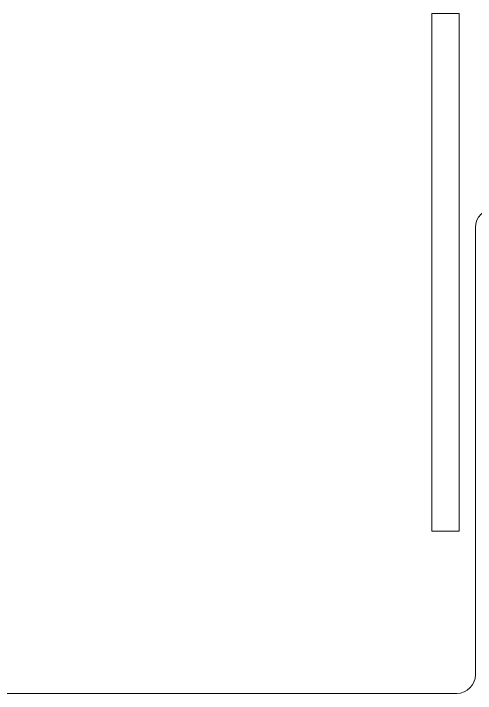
# Model space of a CAD drawing. Header units: metres. Extents: x -25 to 234, y -27 to 52.
# Drawn here: x 103.518 to 104.518, y 45.282 to 46.756 of the extents above; entities that cross this region are included whole.
import ezdxf

# ---------------------------------------------------------------- set-up
doc = ezdxf.new("R2010")
doc.units = ezdxf.units.M
doc.header["$LTSCALE"] = 0.1
doc.header["$MEASUREMENT"] = 0
for name, color, linetype, lineweight in [('A-DOOR', 251, 'Continuous', 5), ('A-WALL', 7, 'Continuous', 5), ('baños', 251, 'Continuous', 0)]:
    doc.layers.add(name, color=color, linetype=linetype, lineweight=lineweight)

# ---------------------------------------------------------------- blocks, each defined once
blk = doc.blocks.new('PL BASE 1N NASAS 09')
at = {"layer": 'A-DOOR'}
blk.add_lwpolyline([(-105.9753, -37.5261), (-105.9165, -37.5261), (-105.9165, -38.6483), (-105.9753, -38.6483)], close=True, dxfattribs=at)
at = {"layer": 'A-WALL'}
for p, q in [((-105.881, -37.9897), (-105.881, -38.9597)), ((-107.6411, -38.9997), (-105.921, -38.9997))]:
    blk.add_line(p, q, dxfattribs=at)
for centre, start, end in [((-105.841, -37.9897), 90, 180), ((-105.921, -38.9597), 270, 360)]:
    blk.add_arc(centre, 0.04, start, end, dxfattribs=at)

msp = doc.modelspace()

# ---------------------------------------------------------------- block references
at = {"layer": 'baños'}
msp.add_blockref('PL BASE 1N NASAS 09', (210.3991, 84.2818), dxfattribs=at)

doc.saveas('drawing.dxf')
